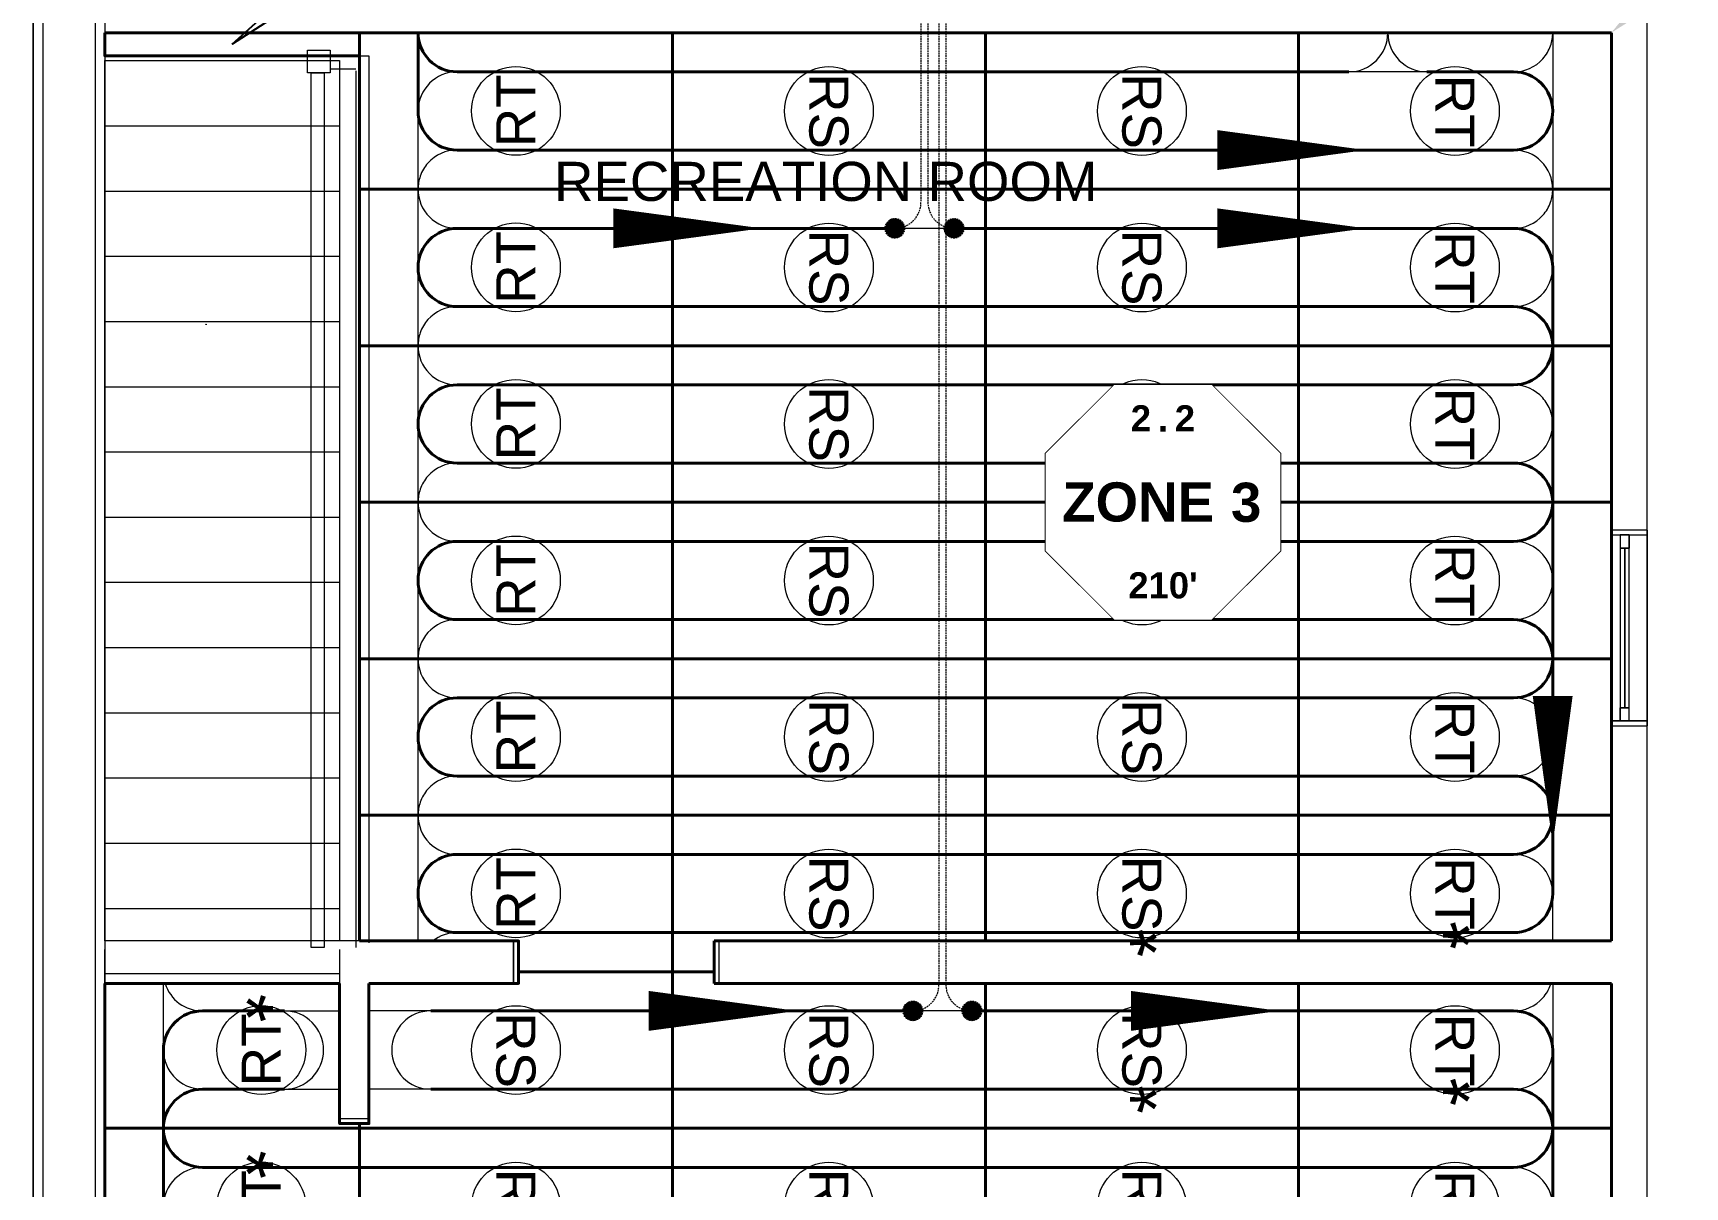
# Model space of a CAD drawing. Header units: inches. Extents: x -394 to 2550, y -2115 to -791.
# Drawn here: x 2091.5 to 2344.9, y -1437.4 to -1260.4 of the extents above; entities that cross this region are included whole.
import ezdxf
from ezdxf import colors
from ezdxf.entities.mleader import LeaderData, LeaderLine
from ezdxf.enums import TextEntityAlignment as Align
from ezdxf.math import Vec2, Vec3

# ---------------------------------------------------------------- set-up
doc = ezdxf.new("R2010")
doc.units = ezdxf.units.IN
doc.header["$MEASUREMENT"] = 0
doc.set_wipeout_variables(frame=1)
doc.linetypes.add('DASHED2', pattern=[0.375, 0.25, -0.125])
for name, color, linetype, lineweight in [('B_Walls', 7, 'Continuous', 13), ('R_Panel Text', 7, 'Continuous', 13), ('R_Straight', 204, 'Continuous', 15), ('R_Turn', 30, 'Continuous', 15), ('S_Panel Text', 7, 'Continuous', 13), ('T_Buried Point', 3, 'Continuous', 20), ('T_Buried Tubing', 3, 'DASHED2', 20), ('T_Custom Groove', 143, 'Continuous', 20), ('T_Tubing', 6, 'Continuous', 40), ('W_Grooves', 7, 'Continuous', 5), ('W_Panel', 7, 'Continuous', 40)]:
    doc.layers.add(name, color=color, linetype=linetype, lineweight=lineweight)
for name, color, linetype in [('T_Loop Marker', 7, 'Continuous'), ('T_Return', 5, 'Continuous'), ('T_Supply', 1, 'Continuous')]:
    doc.layers.add(name, color=color, linetype=linetype)
doc.styles.add('Bold', font='arialbd.ttf')
doc.styles.get("Standard").update_dxf_attribs({"font": 'arial.ttf'})

# ---------------------------------------------------------------- blocks, each defined once
blk = doc.blocks.new('R-Turn Panel Text')
at = {"layer": 'W_Panel'}
blk.add_text('RT', height=6, dxfattribs=at).set_placement((0, 0), align=Align.MIDDLE)
blk = doc.blocks.new('*U114')
at = {"layer": 'R_Turn'}
blk.add_circle((12.01, -24), 6.81, dxfattribs=at)
at = {"layer": 'W_Grooves'}
for p, q in [((0, -9), (24, -9)), ((6, -15), (6, -20.79)), ((18, -15), (18, -20.75)), ((6, -27.21), (6, -48)), ((18, -27.25), (18, -48))]:
    blk.add_line(p, q, dxfattribs=at)
for centre, radius, start, end in [((0.05, -14.95), 5.95, 70.8923, 90.5136), ((0.05, -14.95), 5.95, 48.421, 70.8923), ((12, -15), 6, 109.4712, 131.8103), ((12, -15), 6, 90, 109.4712), ((12, -15), 6, 0, 90), ((23.95, -14.95), 5.95, 89.4864, 180.5114), ((0.05, -14.95), 5.95, 359.4886, 48.421), ((12, -15), 6, 131.8103, 180)]:
    blk.add_arc(centre, radius, start, end, dxfattribs=at)
at = {"layer": 'W_Panel'}
for p, q in [((0, 0), (24, 0)), ((0, -48), (0, 0)), ((24, 0), (24, -48)), ((0, -48), (24, -48))]:
    blk.add_line(p, q, dxfattribs=at)
blk.add_blockref('R-Turn Panel Text', (12.01, -24), dxfattribs=at)
at = {"layer": 'W_Panel', "flags": 8}
blk.add_attdef('*', (20.59, -17.79), '', height=8, rotation=180, dxfattribs=at)
blk = doc.blocks.new('*U181')
at = {"layer": 'R_Turn'}
blk.add_circle((12.01, -24), 6.81, dxfattribs=at)
at = {"layer": 'W_Grooves'}
for p, q in [((19.28, -9), (0, -9)), ((6, -15), (6, -20.75)), ((18, -15), (18, -20.79)), ((6, -27.25), (6, -48)), ((18, -27.21), (18, -48))]:
    blk.add_line(p, q, dxfattribs=at)
for centre, radius, start, end in [((0.05, -14.95), 5.95, 359.4886, 90.5136), ((12, -15), 6, 90, 180), ((12, -15), 6, 70.5288, 90), ((12, -15), 6, 48.1897, 70.5288), ((12, -15), 6, 0, 48.1897)]:
    blk.add_arc(centre, radius, start, end, dxfattribs=at)
at = {"layer": 'W_Panel'}
for p, q in [((19.28, 0), (0, 0)), ((0, 0), (0, -48)), ((19.28, -48), (19.28, 0)), ((19.28, -48), (0, -48))]:
    blk.add_line(p, q, dxfattribs=at)
blk.add_blockref('R-Turn Panel Text', (12.01, -24), dxfattribs=at)
at = {"layer": 'W_Panel', "flags": 8}
blk.add_attdef('*', (20.59, -17.79), '', height=8, rotation=180, dxfattribs=at)
blk = doc.blocks.new('*U180')
at = {"layer": 'R_Turn'}
blk.add_circle((12.01, -24), 6.81, dxfattribs=at)
at = {"layer": 'W_Grooves'}
for p, q in [((1.78, -9), (24, -9)), ((6, -15), (6, -20.79)), ((18, -15), (18, -20.75)), ((6, -27.21), (6, -48)), ((18, -27.25), (18, -48))]:
    blk.add_line(p, q, dxfattribs=at)
for centre, radius, start, end in [((0.05, -14.95), 5.95, 48.421, 70.8923), ((12, -15), 6, 109.4712, 131.8103), ((12, -15), 6, 90, 109.4712), ((12, -15), 6, 0, 90), ((23.95, -14.95), 5.95, 89.4864, 180.5114), ((0.05, -14.95), 5.95, 359.4886, 48.421), ((12, -15), 6, 131.8103, 180)]:
    blk.add_arc(centre, radius, start, end, dxfattribs=at)
at = {"layer": 'W_Panel'}
for p, q in [((1.78, 0), (24, 0)), ((1.78, -48), (1.78, 0)), ((24, 0), (24, -48)), ((1.78, -48), (24, -48))]:
    blk.add_line(p, q, dxfattribs=at)
blk.add_blockref('R-Turn Panel Text', (12.01, -24), dxfattribs=at)
at = {"layer": 'W_Panel', "flags": 8}
blk.add_attdef('*', (20.59, -17.79), '', height=8, rotation=180, dxfattribs=at)
blk = doc.blocks.new('R-Straight Panel Text')
at = {"layer": 'W_Panel'}
blk.add_text('RS', height=6, dxfattribs=at).set_placement((0, 0), align=Align.MIDDLE)
blk = doc.blocks.new('*U115')
at = {"layer": 'R_Straight'}
blk.add_circle((12.01, 24), 6.81, dxfattribs=at)
at = {"layer": 'W_Grooves'}
for p, q in [((6, 48), (6, 27.21)), ((18, 48), (18, 27.25)), ((6, 20.79), (6, 0)), ((18, 20.75), (18, 0))]:
    blk.add_line(p, q, dxfattribs=at)
at = {"layer": 'W_Panel'}
for p, q in [((0, 48), (24, 48)), ((0, 48), (0, 0)), ((24, 48), (24, 0)), ((0, 0), (24, 0))]:
    blk.add_line(p, q, dxfattribs=at)
blk.add_blockref('R-Straight Panel Text', (12.01, 24), dxfattribs=at)
at = {"layer": 'W_Panel', "flags": 8}
blk.add_attdef('*', (21.76, 30.21), '', height=8, rotation=180, dxfattribs=at)
blk = doc.blocks.new('*U179')
at = {"layer": 'R_Straight'}
blk.add_circle((12.01, 24), 6.81, dxfattribs=at)
at = {"layer": 'W_Grooves'}
for p, q in [((6, 48), (6, 27.21)), ((18, 48), (18, 27.25)), ((6, 20.79), (6, 0)), ((18, 20.75), (18, 0))]:
    blk.add_line(p, q, dxfattribs=at)
at = {"layer": 'W_Panel'}
for p, q in [((0, 48), (19.28, 48)), ((0, 48), (0, 0)), ((19.28, 48), (19.28, 0)), ((0, 0), (19.28, 0))]:
    blk.add_line(p, q, dxfattribs=at)
blk.add_blockref('R-Straight Panel Text', (12.01, 24), dxfattribs=at)
at = {"layer": 'W_Panel', "flags": 8}
blk.add_attdef('*', (21.76, 30.21), '', height=8, rotation=180, dxfattribs=at)
blk = doc.blocks.new('*U178')
at = {"layer": 'R_Straight'}
blk.add_circle((10.23, 24), 6.81, dxfattribs=at)
at = {"layer": 'W_Grooves'}
for p, q in [((4.22, 48), (4.22, 27.21)), ((16.22, 48), (16.22, 27.25)), ((4.22, 20.79), (4.22, 0)), ((16.22, 20.75), (16.22, 0))]:
    blk.add_line(p, q, dxfattribs=at)
at = {"layer": 'W_Panel'}
for p, q in [((0, 48), (22.22, 48)), ((0, 48), (0, 0)), ((22.22, 48), (22.22, 0)), ((0, 0), (22.22, 0))]:
    blk.add_line(p, q, dxfattribs=at)
blk.add_blockref('R-Straight Panel Text', (10.23, 24), dxfattribs=at)
at = {"layer": 'W_Panel', "flags": 8}
blk.add_attdef('*', (19.97, 30.21), '', height=8, rotation=180, dxfattribs=at)
blk = doc.blocks.new('R-Straight Panel3')
at = {"layer": 'R_Straight'}
blk.add_circle((12.01, 24), 6.81, dxfattribs=at)
at = {"layer": 'W_Grooves'}
for p, q in [((6, 48), (6, 27.21)), ((18, 48), (18, 27.25)), ((6, 20.79), (6, 0)), ((18, 20.75), (18, 0))]:
    blk.add_line(p, q, dxfattribs=at)
at = {"layer": 'W_Panel'}
for p, q in [((0, 48), (19.28, 48)), ((0, 48), (0, 0)), ((24, 6.4), (24, 0)), ((0, 0), (24, 0))]:
    blk.add_line(p, q, dxfattribs=at)
blk.add_blockref('R-Straight Panel Text', (12.01, 24), dxfattribs=at)
at = {"layer": 'W_Panel', "flags": 8}
blk.add_attdef('*', (21.76, 30.21), '', height=8, rotation=180, dxfattribs=at)
blk = doc.blocks.new('R-Straight Panel4')
at = {"layer": 'R_Straight'}
blk.add_circle((12.01, 24), 6.81, dxfattribs=at)
at = {"layer": 'W_Grooves'}
for p, q in [((6, 48), (6, 27.21)), ((18, 48), (18, 27.25)), ((6, 20.79), (6, 0)), ((18, 20.75), (18, 0))]:
    blk.add_line(p, q, dxfattribs=at)
at = {"layer": 'W_Panel'}
for p, q in [((1.78, 48), (24, 48)), ((24, 48), (24, 0)), ((0, 6.4), (0, 0)), ((0, 0), (24, 0))]:
    blk.add_line(p, q, dxfattribs=at)
blk.add_blockref('R-Straight Panel Text', (12.01, 24), dxfattribs=at)
at = {"layer": 'W_Panel', "flags": 8}
blk.add_attdef('*', (21.76, 30.21), '', height=8, rotation=180, dxfattribs=at)
blk = doc.blocks.new('*U164')
at = {"layer": 'R_Turn'}
blk.add_circle((12.01, -24), 6.81, dxfattribs=at)
at = {"layer": 'W_Grooves'}
for p, q in [((0, -9), (24, -9)), ((6, -15), (6, -20.79)), ((18, -15), (18, -20.75)), ((6, -27.21), (6, -39.05)), ((18, -27.25), (18, -39.05))]:
    blk.add_line(p, q, dxfattribs=at)
for centre, radius, start, end in [((0.05, -14.95), 5.95, 70.8923, 90.5136), ((0.05, -14.95), 5.95, 48.421, 70.8923), ((12, -15), 6, 109.4712, 131.8103), ((12, -15), 6, 90, 109.4712), ((12, -15), 6, 0, 90), ((23.95, -14.95), 5.95, 89.4864, 180.5114), ((0.05, -14.95), 5.95, 359.4886, 48.421), ((12, -15), 6, 131.8103, 180)]:
    blk.add_arc(centre, radius, start, end, dxfattribs=at)
at = {"layer": 'W_Panel'}
for p, q in [((0, 0), (24, 0)), ((0, -39.05), (0, 0)), ((24, 0), (24, -39.05)), ((0, -39.05), (24, -39.05))]:
    blk.add_line(p, q, dxfattribs=at)
blk.add_blockref('R-Turn Panel Text', (12.01, -24), dxfattribs=at)
at = {"layer": 'W_Panel', "flags": 8}
blk.add_attdef('*', (20.59, -17.79), '', height=8, rotation=180, dxfattribs=at)
blk = doc.blocks.new('R-Turn Panel4')
at = {"layer": 'R_Turn'}
blk.add_circle((12.01, -24), 6.81, dxfattribs=at)
at = {"layer": 'W_Grooves'}
for p, q in [((0, -9), (22.22, -9)), ((6, -15), (6, -20.79)), ((18, -15), (18, -20.75)), ((6, -27.21), (6, -36)), ((18, -27.25), (18, -36))]:
    blk.add_line(p, q, dxfattribs=at)
for centre, radius, start, end in [((0.05, -14.95), 5.95, 70.8923, 90.5136), ((0.05, -14.95), 5.95, 48.421, 70.8923), ((12, -15), 6, 109.4712, 131.8103), ((12, -15), 6, 90, 109.4712), ((12, -15), 6, 0, 90), ((23.95, -14.95), 5.95, 106.8994, 180.5114), ((0.05, -14.95), 5.95, 359.4886, 48.421), ((12, -15), 6, 131.8103, 180)]:
    blk.add_arc(centre, radius, start, end, dxfattribs=at)
at = {"layer": 'W_Panel'}
for p, q in [((0, 0), (22.22, 0)), ((0, -39.05), (0, 0)), ((0, -39.05), (0.72, -39.05))]:
    blk.add_line(p, q, dxfattribs=at)
for points in [[(22.22, 0), (22.22, -36)], [(0.72, -39.05), (0.72, -36), (22.22, -36)]]:
    blk.add_lwpolyline(points, dxfattribs=at)
blk.add_blockref('R-Turn Panel Text', (12.01, -24), dxfattribs=at)
at = {"layer": 'W_Panel', "flags": 8}
blk.add_attdef('*', (20.59, -17.79), '', height=8, rotation=180, dxfattribs=at)
blk = doc.blocks.new('R-Turn Panel5')
at = {"layer": 'R_Turn'}
blk.add_circle((12.01, -24), 6.81, dxfattribs=at)
at = {"layer": 'W_Grooves'}
for p, q in [((4.72, -9), (24, -9)), ((6, -15), (6, -20.79)), ((18, -15), (18, -20.75)), ((6, -27.21), (6, -48)), ((18, -27.25), (18, -48))]:
    blk.add_line(p, q, dxfattribs=at)
for centre, radius, start, end in [((12, -15), 6, 109.4712, 131.8103), ((12, -15), 6, 90, 109.4712), ((12, -15), 6, 0, 90), ((23.95, -14.95), 5.95, 89.4864, 180.5114), ((0.05, -14.95), 5.95, 359.4886, 38.3365), ((12, -15), 6, 131.8103, 180)]:
    blk.add_arc(centre, radius, start, end, dxfattribs=at)
at = {"layer": 'W_Panel'}
for p, q in [((4.72, 0), (24, 0)), ((24, 0), (24, -48)), ((0, -48), (0, -24.4)), ((0, -48), (24, -48))]:
    blk.add_line(p, q, dxfattribs=at)
blk.add_lwpolyline([(4.72, 0), (4.72, -24.4), (-0.01, -24.4)], dxfattribs=at)
blk.add_blockref('R-Turn Panel Text', (12.01, -24), dxfattribs=at)
at = {"layer": 'W_Panel', "flags": 8}
blk.add_attdef('*', (20.59, -17.79), '', height=8, rotation=180, dxfattribs=at)
blk = doc.blocks.new('*U204')
at = {"layer": 'T_Loop Marker'}
blk.add_lwpolyline([(50.06, 36), (35.15, 36), (24.61, 25.46), (24.61, 10.54), (35.15, 0), (50.06, 0), (60.61, 10.54), (60.61, 25.46)], close=True, dxfattribs=at)
at = {"layer": 'T_Loop Marker', "style": 'Bold', "flags": 1}
for tag, p in [('ROOM', (42.12, -3.66)), ('LENGTH', (18, -12.74)), ('LENGTH_ADD', (18, -18.74))]:
    blk.add_attdef(tag, text='', height=4, dxfattribs=at).set_placement(p, align=Align.MIDDLE_CENTER)
blk.add_wipeout([(50.06, 36), (35.15, 36), (24.61, 25.46), (24.61, 10.54), (35.15, 0), (50.06, 0), (60.61, 10.54), (60.61, 25.46)]).dxf.layer = 'T_Loop Marker'
at = {"layer": 'T_Loop Marker', "insert": (42.61, 30.84), "char_height": 4, "width": 4.1485, "attachment_point": 5}
blk.add_mtext('{\\fArial|b1|i0|c0|p34;.}', dxfattribs=at)
at = {"layer": 'T_Loop Marker', "insert": (50.43, 18), "char_height": 6, "attachment_point": 6, "style": 'Bold'}
blk.add_mtext_dynamic_manual_height_columns('ZONE', width=6.1304, gutter_width=30, heights=[0], dxfattribs=at)
at = {"layer": 'T_Loop Marker', "style": 'Bold'}
for tag, p in [('MANIFOLD', (39.22, 30.87)), ('LOOP', (45.97, 30.87)), ('LENGTH_DISPLAY', (42.61, 5.26))]:
    blk.add_attdef(tag, text='', height=4, dxfattribs=at).set_placement(p, align=Align.MIDDLE_CENTER)
blk.add_attdef('ZONE', text='', height=6, dxfattribs=at).set_placement((53.03, 18), align=Align.MIDDLE_LEFT)
blk = doc.blocks.new('R-Straight Panel1')
at = {"layer": 'R_Straight'}
blk.add_circle((12.01, 24), 6.81, dxfattribs=at)
at = {"layer": 'W_Grooves'}
for p, q in [((6, 48), (6, 27.21)), ((18, 48), (18, 27.25)), ((6, 20.79), (6, 1.45)), ((18, 20.75), (18, 1.45))]:
    blk.add_line(p, q, dxfattribs=at)
at = {"layer": 'W_Panel'}
for p, q in [((0, 48), (24, 48)), ((0, 48), (0, 24.4)), ((24, 48), (24, 0)), ((23.28, 0), (24, 0))]:
    blk.add_line(p, q, dxfattribs=at)
for points in [[(0, 24.4), (1.78, 24.4), (1.78, 1.45)], [(1.78, 1.45), (23.28, 1.45), (23.28, 0)]]:
    blk.add_lwpolyline(points, dxfattribs=at)
blk.add_blockref('R-Straight Panel Text', (12.01, 24), dxfattribs=at)
at = {"layer": 'W_Panel', "flags": 8}
blk.add_attdef('*', (21.76, 30.21), '', height=8, rotation=180, dxfattribs=at)
blk = doc.blocks.new('_Dot')
at = {"color": 0, "linetype": 'ByBlock', "lineweight": -2}
blk.add_line((-0.5, 0), (-1, 0), dxfattribs=at)
at = {"color": 0, "linetype": 'ByBlock', "const_width": 0.5}
blk.add_lwpolyline([(-0.25, 0, 1), (0.25, 0, 1)], format="xyb", close=True, dxfattribs=at)
blk = doc.blocks.new('LS')
at = {"layer": 'T_Supply'}
blk.add_lwpolyline([(0, 0, 0, 4.08, 0), (15.19, 0, 4.08, 4.08, 0)], format="xyseb", dxfattribs=at)
blk = doc.blocks.new('*U148')
at = {"layer": 'T_Supply', "xscale": 1.5, "yscale": 1.5, "zscale": 1.5}
blk.add_blockref('LS', (0, 0), dxfattribs=at)
blk = doc.blocks.new('LR')
at = {"layer": 'T_Return'}
blk.add_lwpolyline([(0, 0, 0, 4.08, 0), (15.19, 0, 4.08, 4.08, 0)], format="xyseb", dxfattribs=at)
blk = doc.blocks.new('*U151')
at = {"layer": 'T_Return', "xscale": 1.5, "yscale": 1.5, "zscale": 1.5}
blk.add_blockref('LR', (0, 0), dxfattribs=at)
blk = doc.blocks.new('Bury Point')
at = {"layer": 'T_Buried Tubing'}
h = blk.add_hatch(color=256, dxfattribs=at)
edge = h.paths.add_edge_path()
edge.add_arc((0, 0), 1.5, 0, 360)
blk.add_circle((0, 0), 1.5, dxfattribs=at)

msp = doc.modelspace()

# ---------------------------------------------------------------- linework, layer by layer
at = {"layer": 'B_Walls'}
for p, q in [((2093.09, -1560.42), (2093.09, -1128.75)), ((2093.09, -1560.42), (2093.09, -1128.75)), ((2101.09, -1128.75), (2101.09, -1560.42)), ((2101.09, -1128.75), (2101.09, -1560.42)), ((2091.54, -1560.42), (2091.54, -1133.5)), ((2091.54, -1133.5), (2091.54, -1560.42)), ((2102.54, -1133.5), (2102.54, -1554.92)), ((2102.54, -1133.5), (2102.54, -1478.17)), ((2339.09, -1336.66), (2339.09, -1252.89)), ((2333.59, -1336.66), (2333.59, -1260.39)), ((2133.61, -1263.05), (2137.11, -1263.05)), ((2133.61, -1266.55), (2133.61, -1263.05)), ((2133.61, -1263.05), (2137.11, -1263.05)), ((2133.61, -1266.55), (2133.61, -1263.05)), ((2137.11, -1263.05), (2137.11, -1266.55)), ((2137.11, -1263.05), (2137.11, -1266.55)), ((2137.11, -1263.92), (2143.04, -1263.92)), ((2143.04, -1263.92), (2143.04, -1399.94)), ((2102.54, -1264.67), (2138.54, -1264.67)), ((2102.54, -1399.67), (2102.54, -1264.67)), ((2102.54, -1264.67), (2138.54, -1264.67)), ((2137.11, -1266.55), (2133.61, -1266.55)), ((2137.11, -1266.55), (2133.61, -1266.55)), ((2134.18, -1266.55), (2136.18, -1266.55)), ((2134.18, -1400.67), (2134.18, -1266.55)), ((2134.18, -1266.55), (2136.18, -1266.55)), ((2134.18, -1400.67), (2134.18, -1266.55)), ((2136.18, -1266.55), (2136.18, -1400.67)), ((2136.18, -1266.55), (2136.18, -1400.67)), ((2137.11, -1265.92), (2141.04, -1265.92)), ((2138.54, -1264.67), (2138.54, -1399.67)), ((2141.04, -1266.22), (2141.04, -1400.67)), ((2102.54, -1274.67), (2138.54, -1274.67)), ((2102.54, -1284.67), (2138.54, -1284.67)), ((2102.54, -1294.67), (2138.54, -1294.67)), ((2102.54, -1304.67), (2138.54, -1304.67)), ((2118.08, -1305.19), (2118.05, -1305.09)), ((2118.05, -1305.09), (2118.1, -1305.09)), ((2118.1, -1305.09), (2118.08, -1305.19)), ((2102.54, -1314.67), (2138.54, -1314.67)), ((2102.54, -1324.67), (2138.54, -1324.67)), ((2102.54, -1334.67), (2138.54, -1334.67)), ((2333.59, -1336.66), (2333.59, -1366.66)), ((2333.59, -1336.66), (2333.59, -1337.41)), ((2333.59, -1336.66), (2333.59, -1337.41)), ((2339.09, -1336.66), (2333.59, -1336.66)), ((2333.59, -1337.41), (2339.09, -1337.41)), ((2333.59, -1337.41), (2339.09, -1337.41)), ((2334.96, -1337.41), (2334.96, -1339.41)), ((2334.96, -1337.41), (2334.96, -1339.41)), ((2336.34, -1337.41), (2334.96, -1337.41)), ((2334.96, -1337.41), (2336.34, -1337.41)), ((2336.34, -1337.41), (2336.34, -1339.41)), ((2336.34, -1339.41), (2336.34, -1337.41)), ((2339.09, -1336.66), (2339.09, -1366.66)), ((2339.09, -1336.66), (2339.09, -1337.41)), ((2339.09, -1337.41), (2339.09, -1336.66)), ((2334.96, -1339.41), (2334.96, -1363.91)), ((2336.34, -1339.41), (2334.96, -1339.41)), ((2334.96, -1339.41), (2336.34, -1339.41)), ((2334.96, -1339.41), (2336.34, -1339.41)), ((2335.62, -1339.41), (2335.62, -1363.91)), ((2335.62, -1339.41), (2335.62, -1363.91)), ((2335.67, -1339.41), (2335.62, -1339.41)), ((2335.67, -1339.41), (2335.67, -1363.91)), ((2335.67, -1363.91), (2335.67, -1339.41)), ((2336.34, -1363.91), (2336.34, -1339.41)), ((2102.54, -1344.67), (2138.54, -1344.67)), ((2102.54, -1354.67), (2138.54, -1354.67)), ((2102.54, -1364.67), (2138.54, -1364.67)), ((2334.96, -1363.91), (2336.34, -1363.91)), ((2334.96, -1365.91), (2334.96, -1363.91)), ((2334.96, -1363.91), (2336.34, -1363.91)), ((2334.96, -1363.91), (2334.96, -1365.91)), ((2336.34, -1363.91), (2334.96, -1363.91)), ((2335.62, -1363.91), (2335.67, -1363.91)), ((2336.34, -1365.91), (2336.34, -1363.91)), ((2336.34, -1365.91), (2336.34, -1363.91)), ((2333.59, -1366.66), (2333.59, -1365.91)), ((2333.59, -1365.91), (2339.09, -1365.91)), ((2333.59, -1365.91), (2333.59, -1366.66)), ((2339.09, -1365.91), (2333.59, -1365.91)), ((2333.59, -1399.67), (2333.59, -1366.66)), ((2333.59, -1366.66), (2339.09, -1366.66)), ((2334.96, -1365.91), (2336.34, -1365.91)), ((2334.96, -1365.91), (2336.34, -1365.91)), ((2339.09, -1366.66), (2339.09, -1365.91)), ((2339.09, -1366.66), (2339.09, -1365.91)), ((2339.09, -1450.42), (2339.09, -1366.66)), ((2102.54, -1374.67), (2138.54, -1374.67)), ((2102.54, -1384.67), (2138.54, -1384.67)), ((2102.54, -1394.67), (2138.54, -1394.67)), ((2165.24, -1399.67), (2102.54, -1399.67)), ((2136.18, -1400.67), (2134.18, -1400.67)), ((2136.18, -1400.67), (2134.18, -1400.67)), ((2165.24, -1399.67), (2165.99, -1399.67)), ((2165.99, -1399.67), (2165.24, -1399.67)), ((2165.24, -1399.67), (2165.24, -1406.17)), ((2165.24, -1406.17), (2165.24, -1399.67)), ((2165.99, -1406.17), (2165.99, -1399.67)), ((2165.99, -1406.17), (2165.99, -1399.67)), ((2196.74, -1399.67), (2195.99, -1399.67)), ((2195.99, -1406.17), (2195.99, -1399.67)), ((2196.74, -1399.67), (2195.99, -1399.67)), ((2195.99, -1399.67), (2195.99, -1406.17)), ((2333.59, -1399.67), (2196.74, -1399.67)), ((2196.74, -1406.17), (2196.74, -1399.67)), ((2196.74, -1406.17), (2196.74, -1399.67)), ((2102.54, -1424.67), (2102.54, -1400.98)), ((2138.54, -1400.98), (2138.54, -1424.67)), ((2102.54, -1404.67), (2138.54, -1404.67)), ((2138.54, -1406.17), (2102.54, -1406.17)), ((2138.54, -1426.92), (2138.54, -1406.17)), ((2165.24, -1406.17), (2143.04, -1406.17)), ((2143.04, -1426.92), (2143.04, -1406.17)), ((2165.24, -1406.17), (2165.99, -1406.17)), ((2165.24, -1406.17), (2165.99, -1406.17)), ((2196.74, -1406.17), (2195.99, -1406.17)), ((2195.99, -1406.17), (2196.74, -1406.17)), ((2333.59, -1406.17), (2196.74, -1406.17)), ((2333.59, -1450.42), (2333.59, -1406.17)), ((2138.54, -1426.92), (2138.54, -1427.67)), ((2143.04, -1426.92), (2138.54, -1426.92)), ((2138.54, -1426.92), (2138.54, -1427.67)), ((2143.04, -1426.92), (2138.54, -1426.92)), ((2143.04, -1427.67), (2138.54, -1427.67)), ((2138.54, -1427.67), (2143.04, -1427.67)), ((2143.04, -1426.92), (2143.04, -1427.67)), ((2143.04, -1427.67), (2143.04, -1426.92))]:
    msp.add_line(p, q, dxfattribs=at)
at = {"layer": 'B_Walls', "extrusion": (0, 0, -1)}
for p, q in [((2333.59, -1336.66), (2333.59, -1366.66)), ((2339.09, -1336.66), (2333.59, -1336.66)), ((2339.09, -1366.66), (2339.09, -1336.66)), ((2333.59, -1366.66), (2339.09, -1366.66))]:
    msp.add_line(p, q, dxfattribs=at)
at = {"layer": 'T_Custom Groove'}
for centre, start, end in [((2293.31, -1260.39), 270, 0), ((2305.31, -1260.39), 180, 270), ((2130.09, -1416.39), 270, 90), ((2152.54, -1416.39), 90, 270)]:
    msp.add_arc(centre, 6, start, end, dxfattribs=at)
at = {"layer": 'T_Tubing', "color": 116}
for p, q in [((2150.59, -1272.39), (2150.59, -1260.44)), ((2293.31, -1266.39), (2156.59, -1266.39)), ((2305.31, -1266.39), (2318.59, -1266.39)), ((2318.59, -1278.39), (2156.59, -1278.39)), ((2156.59, -1290.39), (2223.71, -1290.39)), ((2232.78, -1290.39), (2318.59, -1290.39)), ((2324.59, -1392.39), (2324.59, -1296.39)), ((2156.59, -1302.39), (2318.59, -1302.39)), ((2318.59, -1314.39), (2156.59, -1314.39)), ((2156.59, -1326.39), (2318.59, -1326.39)), ((2318.59, -1338.39), (2156.59, -1338.39)), ((2156.59, -1350.39), (2318.59, -1350.39)), ((2318.59, -1362.39), (2156.59, -1362.39)), ((2156.59, -1374.39), (2164.79, -1374.39)), ((2318.59, -1374.39), (2156.59, -1374.39)), ((2164.79, -1374.39), (2318.59, -1374.39)), ((2324.59, -1384.87), (2324.59, -1380.39)), ((2156.59, -1386.39), (2318.59, -1386.39)), ((2318.59, -1398.39), (2156.59, -1398.39)), ((2130.09, -1410.39), (2117.54, -1410.39)), ((2191.02, -1410.39), (2152.54, -1410.39)), ((2226.46, -1410.39), (2191.02, -1410.39)), ((2318.59, -1410.39), (2235.53, -1410.39)), ((2111.54, -1416.39), (2111.54, -1440.39)), ((2324.59, -1536.39), (2324.59, -1416.39)), ((2117.54, -1422.39), (2130.09, -1422.39)), ((2152.54, -1422.39), (2318.59, -1422.39)), ((2318.59, -1434.39), (2117.54, -1434.39))]:
    msp.add_line(p, q, dxfattribs=at)
for centre, start, end in [((2156.59, -1260.39), 180, 270), ((2318.59, -1272.39), 270, 90), ((2156.59, -1272.39), 180, 270), ((2156.59, -1296.39), 90, 270), ((2318.59, -1296.39), 360, 90), ((2318.59, -1308.39), 270, 90), ((2156.59, -1320.39), 90, 270), ((2318.59, -1332.39), 270, 90), ((2156.59, -1344.39), 90, 270), ((2318.59, -1356.39), 270, 90), ((2156.59, -1368.39), 90, 270), ((2318.59, -1380.39), 270, 90), ((2156.59, -1392.39), 90, 270), ((2318.59, -1392.39), 270, 360), ((2117.54, -1416.39), 90, 180), ((2318.59, -1416.39), 360, 90), ((2117.54, -1428.39), 90, 270), ((2318.59, -1428.39), 270, 90)]:
    msp.add_arc(centre, 6, start, end, dxfattribs=at)
at = {"layer": 'W_Panel'}
for p, q in [((2195.99, -1399.67), (2237.59, -1399.67)), ((2195.99, -1406.17), (2195.99, -1399.67)), ((2237.59, -1406.17), (2195.99, -1406.17))]:
    msp.add_line(p, q, dxfattribs=at)
msp.add_lwpolyline([(2102.54, -1260.39), (2141.59, -1260.39), (2141.59, -1263.92), (2102.54, -1263.92)], close=True, dxfattribs=at)

# ---------------------------------------------------------------- block references
at = {"layer": 'T_Buried Point'}
for p in [(2223.71, -1290.39), (2232.78, -1290.39), (2226.46, -1410.39), (2235.53, -1410.39)]:
    msp.add_blockref('Bury Point', p, dxfattribs=at)
at = {"layer": 'T_Return'}
for p, rotation in [((2203.3, -1290.39), 179.999999999999), ((2208.74, -1410.39), 179.9999999999992)]:
    msp.add_blockref('*U151', p, dxfattribs=dict(at, rotation=rotation))
at = {"layer": 'T_Supply'}
for p, rotation in [((2295.96, -1278.39), 179.9999999999987), ((2295.96, -1290.39), 180), ((2324.59, -1384.87), 90), ((2282.7, -1410.39), 179.9999999999986)]:
    msp.add_blockref('*U148', p, dxfattribs=dict(at, rotation=rotation))
at = {"layer": 'W_Panel'}
for name, p, rotation in [('*U114', (2141.59, -1284.39), 90), ('*U115', (2189.59, -1260.39), 270), ('*U115', (2237.59, -1260.39), 270), ('*U114', (2333.59, -1260.39), 270), ('*U114', (2141.59, -1308.39), 90), ('*U115', (2189.59, -1284.39), 270), ('*U115', (2237.59, -1284.39), 270), ('*U114', (2333.59, -1284.39), 270), ('*U114', (2141.59, -1332.39), 90), ('*U115', (2189.59, -1308.39), 270), ('*U115', (2237.59, -1308.39), 270), ('*U114', (2333.59, -1308.39), 270), ('*U114', (2141.59, -1356.39), 90), ('*U115', (2189.59, -1332.39), 270), ('*U115', (2237.59, -1332.39), 270), ('*U114', (2333.59, -1332.39), 270), ('*U114', (2141.59, -1380.39), 90), ('*U115', (2189.59, -1356.39), 270), ('*U115', (2237.59, -1356.39), 270), ('*U114', (2333.59, -1356.39), 270), ('R-Turn Panel5', (2141.59, -1404.39), 90), ('R-Straight Panel3', (2189.59, -1380.39), 270), ('R-Straight Panel1', (2141.59, -1404.39), 270), ('R-Straight Panel4', (2189.59, -1404.39), 270), ('*U115', (2141.59, -1428.39), 270), ('*U115', (2189.59, -1428.39), 270), ('*U115', (2237.59, -1428.39), 270), ('*U114', (2333.59, -1428.39), 270)]:
    msp.add_blockref(name, p, dxfattribs=dict(at, rotation=rotation))
ref = msp.add_blockref('*U179', (2237.59, -1380.39), dxfattribs=dict(at, rotation=270))
ref.add_attrib('*', '*', (2267.79, -1402.15), dxfattribs={"height": 8, "rotation": 90})
ref = msp.add_blockref('*U181', (2333.59, -1380.39), dxfattribs=dict(at, rotation=270))
ref.add_attrib('*', '*', (2315.79, -1400.98), dxfattribs={"height": 8, "rotation": 90})
ref = msp.add_blockref('R-Turn Panel4', (2102.54, -1428.39), dxfattribs=dict(at, rotation=90))
ref.add_attrib('*', '*', (2120.33, -1407.8), dxfattribs={"height": 8, "rotation": 270})
ref = msp.add_blockref('*U178', (2237.59, -1406.17), dxfattribs=dict(at, rotation=270))
ref.add_attrib('*', '*', (2267.79, -1426.15), dxfattribs={"height": 8, "rotation": 90})
ref = msp.add_blockref('*U180', (2333.59, -1404.39), dxfattribs=dict(at, rotation=270))
ref.add_attrib('*', '*', (2315.79, -1424.98), dxfattribs={"height": 8, "rotation": 90})
ref = msp.add_blockref('*U164', (2102.54, -1452.39), dxfattribs=dict(at, rotation=90))
ref.add_attrib('*', '*', (2120.33, -1431.8), dxfattribs={"height": 8, "rotation": 270})

# ---------------------------------------------------------------- texts
at = {"layer": 'B_Walls'}
msp.add_text('RECREATION ROOM', height=6, dxfattribs=at).set_placement((2171.43, -1286.19))

# ---------------------------------------------------------------- next in the draw order: block references
at = {"layer": 'T_Tubing'}
msp.add_blockref('*U204', (2222.22, -1350.39), dxfattribs=at).add_auto_attribs({'LENGTH_DISPLAY': "210'", 'LOOP': '2', 'MANIFOLD': '2', 'ZONE': '3'})

# ---------------------------------------------------------------- next in the draw order: leaders
at = {"layer": 'R_Panel Text'}
ml = msp.add_multileader_mtext('Standard', dxfattribs=at)
ml.set_content('FILL THIS AREA WITH \\PTRIM FROM OFFCUTS OR\\P13/16" PLYWOOD', color=256)
ml.set_leader_properties()
ml.set_arrow_properties(name='DOT')
ml.build(insert=Vec2(0, 0))
ml.multileader.update_dxf_attribs({"text_left_attachment_type": 2, "text_right_attachment_type": 2, "dogleg_length": 4, "arrow_head_size": 6})
ctx = ml.context
ctx.base_point, ctx.char_height, ctx.arrow_head_size, ctx.plane_origin = Vec3(2304.42, -1101.29), 6, 6, Vec3(2136.78, -1160.76)
ctx.left_attachment, ctx.right_attachment = 2, 2
notes = []
notes.append((ctx, [(0, (1, 1, 0), (2300.42, -1101.29), (1, 0), 4, [(1, [(2278.81, -1161.27), (2122.06, -1262.16)], 0, [])])]))
ctx.mtext.insert, ctx.mtext.flow_direction = Vec3(2306.42, -1088.07), 5
ctx.mtext.has_bg_fill, ctx.mtext.bg_color, ctx.mtext.bg_scale_factor, ctx.mtext.bg_transparency, ctx.mtext.use_window_bg_color = 1, -1023410167, 1.5, 0, 1
for ctx, leaders in notes:
    for number, flags, end, landing, length, lines in leaders:
        leader = LeaderData()
        leader.index, (leader.has_last_leader_line, leader.has_dogleg_vector, leader.attachment_direction) = number, flags
        leader.last_leader_point, leader.dogleg_vector, leader.dogleg_length = Vec3(end), Vec3(landing), length
        for number, points, colour, breaks in lines:
            line = LeaderLine()
            line.index, line.vertices, line.color, line.breaks = number, Vec3.list(points), colors.encode_raw_color(colour), breaks
            leader.lines.append(line)
        ctx.leaders.append(leader)

# ---------------------------------------------------------------- next in the draw order: linework, layer by layer
at = {"layer": 'T_Buried Tubing'}
for points in [[(2227.71, -1139.36), (2227.71, -1286.39, -0.414214), (2223.71, -1290.39), (2223.71, -1290.39)], [(2230.46, -1139.36), (2230.46, -1406.39, -0.414214), (2226.46, -1410.39), (2226.46, -1410.39)], [(2228.78, -1142.72), (2228.78, -1286.39, 0.414214), (2232.78, -1290.39), (2232.78, -1290.39)], [(2231.53, -1142.72), (2231.53, -1406.39, 0.414214), (2235.53, -1410.39), (2235.53, -1410.39)]]:
    msp.add_lwpolyline(points, format="xyb", dxfattribs=at)

# ---------------------------------------------------------------- next in the draw order: leaders
at = {"layer": 'S_Panel Text'}
ml = msp.add_multileader_mtext('Standard', dxfattribs=at)
ml.set_content('PANEL LAYOUT FOR THIS\\PSECTION STARTS HERE', color=256)
ml.set_leader_properties()
ml.build(insert=Vec2(0, 0))
ml.multileader.update_dxf_attribs({"text_left_attachment_type": 2, "text_right_attachment_type": 2, "dogleg_length": 4, "arrow_head_size": 6})
ctx = ml.context
ctx.base_point, ctx.char_height, ctx.arrow_head_size, ctx.plane_origin = Vec3(2370.59, -1231.07), 6, 6, Vec3(2337.9, -1377.31)
ctx.left_attachment, ctx.right_attachment = 2, 2
notes = []
notes.append((ctx, [(0, (1, 1, 0), (2366.59, -1231.07), (1, 0), 4, [(0, [(2333.59, -1260.39)], 0, [])])]))
ctx.mtext.insert, ctx.mtext.flow_direction = Vec3(2372.59, -1222.92), 5
ctx.mtext.has_bg_fill, ctx.mtext.bg_color, ctx.mtext.bg_scale_factor, ctx.mtext.bg_transparency, ctx.mtext.use_window_bg_color = 1, -1023410167, 1.5, 0, 1
for ctx, leaders in notes:
    for number, flags, end, landing, length, lines in leaders:
        leader = LeaderData()
        leader.index, (leader.has_last_leader_line, leader.has_dogleg_vector, leader.attachment_direction) = number, flags
        leader.last_leader_point, leader.dogleg_vector, leader.dogleg_length = Vec3(end), Vec3(landing), length
        for number, points, colour, breaks in lines:
            line = LeaderLine()
            line.index, line.vertices, line.color, line.breaks = number, Vec3.list(points), colors.encode_raw_color(colour), breaks
            leader.lines.append(line)
        ctx.leaders.append(leader)

doc.saveas('drawing.dxf')
